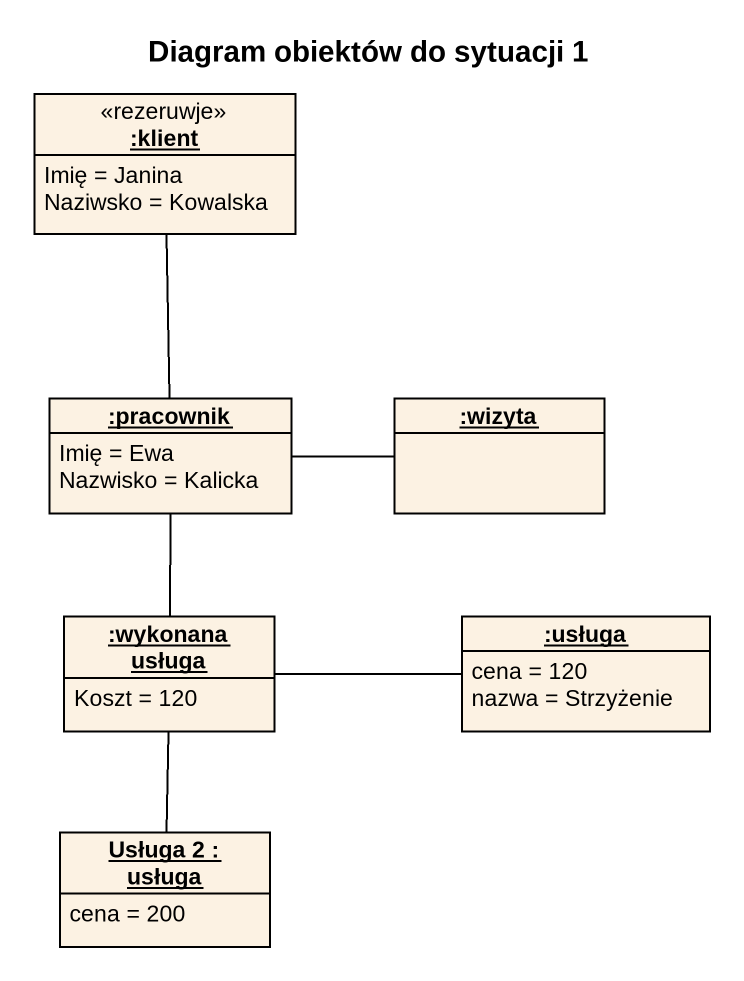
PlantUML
@startuml
title Diagram obiektów do sytuacji 1
hide circle
hide empty members
object ":klient" as klient <<rezeruwje>> {
  Imię = Janina
  Naziwsko = Kowalska
}
object ":pracownik" as pracownik {
  Imię = Ewa
  Nazwisko = Kalicka
}
object ":wizyta" as wizyta
object ":wykonana usługa" as wykonana_usługa {
  Koszt = 120
}
object ":usługa" as usługa {
  cena = 120
  nazwa = Strzyżenie
}
object "Usługa 2 : usługa" as Usługa_2 {
  cena = 200
}
klient -- pracownik
pracownik -right- wizyta
pracownik -- wykonana_usługa
wykonana_usługa -right- usługa
wykonana_usługa -- Usługa_2
@enduml
